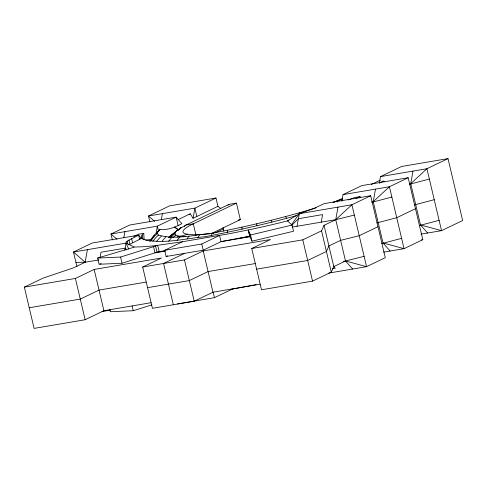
<?xml version="1.0" encoding="UTF-8"?>
<svg xmlns="http://www.w3.org/2000/svg" width="487" height="487" viewBox="0 0 487 487"><rect width="100%" height="100%" fill="white"/><g stroke="black" fill="none" stroke-linecap="round" stroke-linejoin="round"><path stroke-width="0.73" d="M124.83 250.184L126.163 242.228L127.113 241.168L138.631 235.148L141.486 238.374L128.702 244.882M151.013 302.725L103.908 310.724L85.158 319.728L34.108 328.396L24.35 287.117L43.099 278.107L73.427 267.868L85.146 262.237L87.398 249.667M100.012 257.72L100.992 252.236L125.202 248.127L126.663 249.715M123.838 237.571L124.897 231.66M156.09 233.37L157.38 226.138L176.136 217.135L181.882 223.643C175.15 227.198 167.759 230.321 159.992 229.487L156.577 232.883M161.343 219.564L162.402 213.647M217.945 206.324L193.071 218.273L194.885 208.132L215.978 198.002L217.945 206.324L220.83 208.479M292.243 227.106L297.04 226.26L299.292 213.69L313.768 208.539L324.257 203.627L370.668 195.75L385.302 257.672L366.553 266.675L328.816 273.085M321.25 222.151L322.601 214.603L298.391 218.718L292.115 224.982M337.99 207.115L335.744 219.686L345.502 260.971L352.631 269.043M341.844 201.125L343.006 194.623L361.762 185.62L408.167 177.737L422.807 239.665L404.052 248.668L383.488 252.156M359.856 197.965L360.1 196.596L354.822 197.491L347.937 199.974M375.495 189.108L373.243 201.679L383.007 242.958L390.13 251.03M379.343 183.13L380.511 176.611L401.605 166.481L448.01 158.604L462.65 220.526L441.557 230.655L420.987 234.15M412.994 171.095L410.748 183.666L420.506 224.951L427.635 233.023M144.152 239.847L143.775 233.328L142.046 235.069L141.37 237.285L141.699 238.667L141.382 237.248L142.679 239.044C162.889 244.736 184.482 238.472 204.911 236.725C235.72 230.868 266.334 223.935 296.577 215.638M159.992 229.487C156.698 233.048 152.352 236.079 150.745 240.822L149.497 241.418M150.885 241.102L153.295 237.577L157.325 233.535L157.922 231.569M170.413 237.492L174.924 233.748L175.442 232.049L177.463 230.022L185.882 225.091L229.006 204.376L236.432 203.116L240.335 219.631L211.583 233.437M211.242 235.86L212.222 233.218C247.256 226.516 282.01 218.219 316.142 207.827M260.064 284.207L212.965 292.206L194.21 301.209L152.443 308.301L142.685 267.022L184.451 259.93L203.201 250.927L270.492 239.501L251.742 248.504L261.501 289.783L312.551 281.121L331.3 272.111L321.542 230.832L324.025 225.317L335.744 219.686L354.353 215.071M331.3 272.111L333.784 266.596L324.025 225.317M291.628 224.568L299.292 213.69L351.912 204.753L370.668 195.75M151.122 239.58L154.47 234.971M168.581 237.565L177.463 230.022M177.335 237.023L178.425 236.061L185.072 236.725M189.133 214.755L190.21 213.799L193.071 218.273M173.135 237.473L175.923 235.093L178.425 236.061M184.269 226.437L185.882 225.091L193.302 223.825L236.432 203.116M227.934 205.277L229.006 204.376M168.703 237.546L175.442 232.049M170.322 235.811L173.354 233.79M299.292 213.69L287.476 220.885L292.048 225.055L293.515 231.246L251.98 241.187L249.691 236.171L221.043 241.637L203.225 250.19L166.104 256.497L164.636 250.306L182.448 241.747L229.901 233.608L251.688 229.261A112.205 13.283 -13.3 0 0 285.431 221.415L288.864 220.526M133.718 236.518L138.491 234.223L143.775 233.328M177.938 219.698L190.21 213.799M24.35 287.117L75.4 278.448L94.149 269.439L161.44 258.019L142.685 267.022M166.104 256.497L167.473 255.839M215.132 232.883L223.296 228.963M164.636 250.306L201.764 243.999L219.576 235.446L221.043 241.637L249.947 236.731L248.48 230.54M184.664 253.343L163.571 263.473L173.329 304.759M371.362 184.457L380.262 180.184M379.294 182.966L383.385 181L384.407 181.815M356.009 198.562L360.1 196.596M408.167 177.737L389.417 186.74L343.006 194.623M448.01 158.604L426.916 168.733L380.511 176.611M371.904 202.324L391.858 197.065M409.409 184.311L429.357 179.052M251.742 248.504L302.792 239.835L321.542 230.832M177.323 303.973L214.45 297.667L232.262 289.114L256.089 284.639M376.786 222.961L396.735 217.707L415.484 208.698M414.285 204.954L434.234 199.694M377.985 226.711L359.236 235.714L340.626 240.328L328.908 245.959L326.418 251.475L307.668 260.478L256.625 269.147M333.784 266.596L345.502 260.971L364.112 256.357M381.668 243.603L401.617 238.344M419.167 225.597L439.116 220.337M332.968 202.428L342.824 198.97M159.152 251.542L122.036 263.248L99.111 264.258L97.644 258.061L120.575 257.057L157.685 245.351L159.152 251.542L164.947 250.835M109.843 309.665L110.33 311.735L133.261 310.724L151.895 304.85M97.644 258.061L134.948 246.97A112.205 13.283 -13.3 0 0 155.043 245.673L182.448 241.747M99.817 264.039L101.235 263.607M180.227 236.323L187.812 234.247M240.584 238.027L249.819 236.463L248.224 229.98L250.513 234.996L292.048 225.055M215.978 198.002L169.573 205.879L148.48 216.009L149.874 221.908M409.275 183.916L410.748 183.666L426.916 168.733L441.557 230.655L420.506 224.951M238.113 220.008L240.335 219.631M139.982 238.63L141.486 238.374M134.071 246.933L126.096 243.092L73.476 252.029L76.958 266.773M145.619 240.328L151.341 239.354M371.794 201.922L373.243 201.679L389.417 186.74L404.052 248.668L383.007 242.958M75.917 262.353L85.146 262.237L98.916 259.9M297.04 226.26L335.744 219.686L351.912 204.753L366.553 266.675L345.502 260.971L343.329 261.342M164.825 250.89L157.009 252.217L155.542 246.026M165.385 251.091L155.012 252.85L153.545 246.659M146.13 282.083L99.025 290.082L80.276 299.091L29.232 307.754M255.188 263.57L208.083 271.563L189.333 280.573L147.567 287.665M421.34 239.908L422.807 239.665M332.353 268.769L335.287 268.276L333.388 266.121M230.777 289.363L232.262 289.114M102.033 311.589L110.22 310.201M157.325 233.535L158.482 235.087C175.923 240.042 194.575 234.752 212.222 233.218L212.502 233.535M336.535 201.241L337.637 201.989M174.425 227.161L178.613 230.162M174.821 227.039L178.279 229.614M154.592 221.36L148.48 216.009L194.885 208.132L196.851 216.459M117.093 239.367L110.975 234.022L129.725 225.018L176.136 217.135L178.102 225.463M85.146 262.237L73.476 252.029L92.226 243.025L138.631 235.148L139.611 239.275M174.924 233.748L175.923 235.093M126.096 243.092L128.726 249.131M302.792 239.835L312.551 281.121M250.513 234.996L251.98 241.187M222.973 227.587L223.789 231.027M201.764 243.999L203.225 250.19M213.148 292.163L214.45 297.667M203.201 250.927L212.965 292.206M196.024 235.312L193.302 223.825A99.08 11.731 -13.3 0 0 186.028 233.973L189.595 234.521A99.08 11.731 -13.3 0 0 209.94 233.748M184.451 259.93L194.21 301.209M158.518 230.954L157.38 226.138L110.975 234.022L112.369 239.921M142.046 235.069L143.02 239.196M131.6 238.52L132.574 242.654M128.939 239.927L129.913 244.054M127.113 241.168L127.764 243.92M120.575 257.057L122.036 263.248M132.123 305.909L133.261 310.724M94.149 269.439L103.908 310.724M75.4 278.448L85.158 319.728M162.262 241.041A31.125 29.025 -85.4 0 1 165.957 236.877M213.702 233.334A99.08 11.731 -13.3 0 1 211.419 233.59M168.715 241.26A31.125 27.552 89.8 0 1 172.173 237.084M177.177 240.359A31.125 25.683 86.7 0 1 179.922 236.828M197.807 237.808A31.125 20.868 82.9 0 1 199.579 234.953M156.656 241.491A31.125 30.091 -76.6 0 1 161.374 236.207M187.038 239.001A31.125 23.443 84.5 0 1 189.102 236.116M152.802 241.491A31.125 30.718 -56.6 0 1 158.482 235.087M271.168 220.276A31.125 3.366 76 0 1 271.953 222.194M285.522 216.575A31.125 7.013 75.1 0 1 286.648 218.407M341.929 198.593A99.08 11.731 -13.3 0 1 333.431 202.294M257.02 225.822A31.125 0.329 76.8 0 1 256.576 223.813M299.426 212.764A31.125 10.562 74.2 0 1 300.236 213.696M227.265 232.366A31.125 7.652 78.4 0 1 227.514 230.211M242.051 229.225A31.125 4.018 77.6 0 1 241.954 227.143M180.957 227.691L178.096 230.028L180.957 227.691"/></g></svg>
